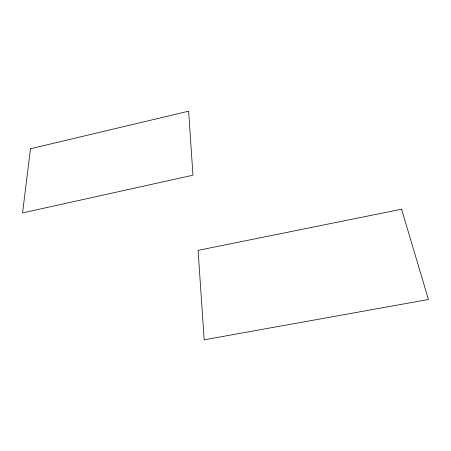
<?xml version="1.0" encoding="UTF-8"?>
<svg xmlns="http://www.w3.org/2000/svg" width="451" height="451" viewBox="0 0 451 451"><rect width="100%" height="100%" fill="white"/><g stroke="black" fill="none" stroke-linecap="round" stroke-linejoin="round"><path stroke-width="0.68" d="M30.488 148.74L22.55 212.911L192.977 175.214L188.619 111.2L30.488 148.74M401.587 209.208L198.085 250.356L204.168 339.8L428.45 299.503L401.587 209.208"/></g></svg>
